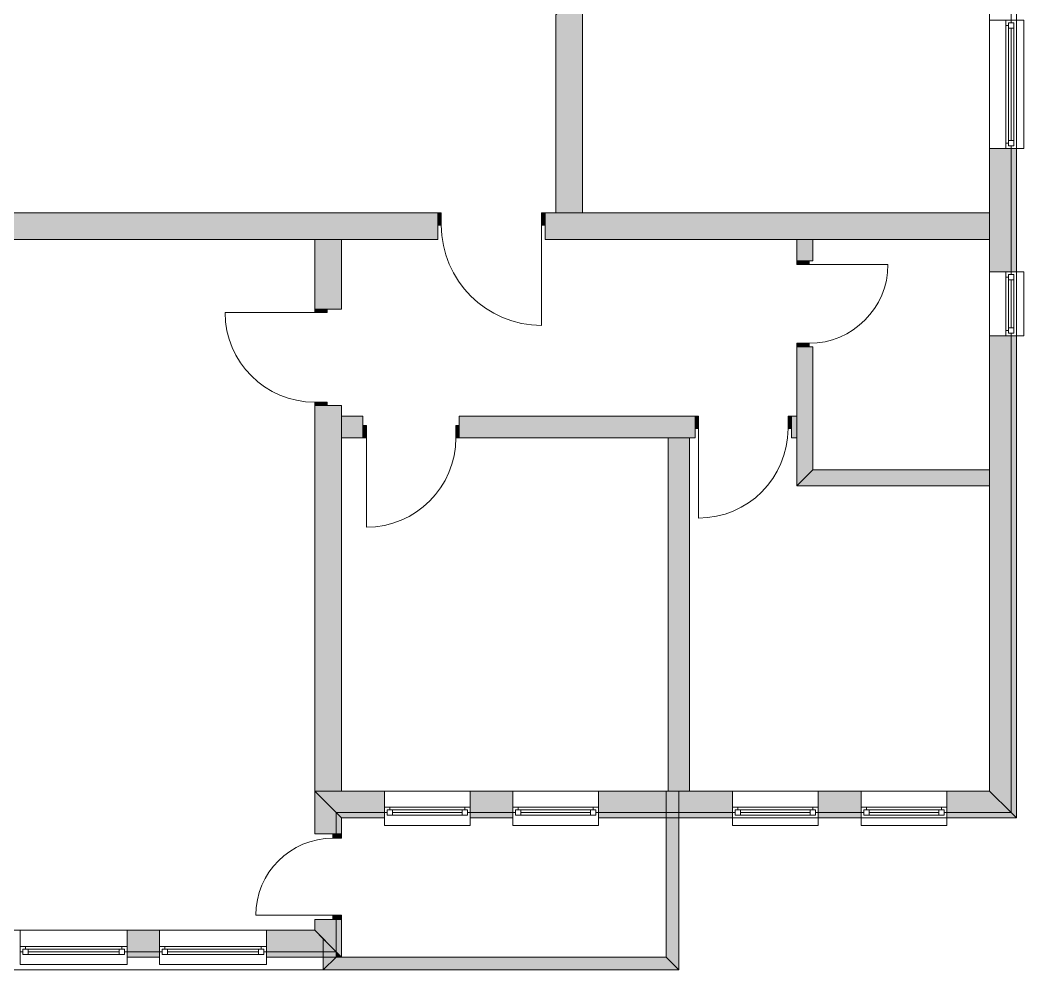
# Model space of a CAD drawing. Header units: feet. Extents: x 2583673 to 2624673, y -122443 to -93743.
# Drawn here: x 2601249 to 2604300, y -109997 to -107108 of the extents above; entities that cross this region are included whole.
import ezdxf

# ---------------------------------------------------------------- set-up
doc = ezdxf.new("R2010")
doc.units = ezdxf.units.FT
doc.header["$MEASUREMENT"] = 0
doc.layers.add('Exterior walls_Pen_No__1', color=7, linetype='Continuous', lineweight=5)
doc.layers.add('Structural - Bearing_Pen_No__1', color=7, linetype='Continuous', lineweight=5)

msp = doc.modelspace()

# ---------------------------------------------------------------- hatches: boundary and pattern name
at = {"layer": 'Exterior walls_Pen_No__1', "linetype": 'Continuous', "lineweight": 5}
for points in [[(2602958.2, -107694.6), (2602958.2, -107010.8), (2602876.8, -107092.2), (2602876.8, -107694.6)], [(2604195.5, -107873.7), (2604244.4, -107873.7), (2604260.7, -107873.7), (2604260.7, -107499.2), (2604244.4, -107499.2), (2604195.5, -107499.2)], [(2604260.7, -107873.7), (2604277, -107873.7), (2604277, -107499.2), (2604260.7, -107499.2)], [(2601020.7, -107694.6), (2601102.1, -107776), (2602518.6, -107776), (2602518.6, -107694.6)], [(2602518.6, -107694.6), (2602518.6, -107732.1), (2602529, -107732.1), (2602529, -107694.6)], [(2602844.2, -107732.1), (2602844.2, -107694.6), (2602833.8, -107694.6), (2602833.8, -107732.1)], [(2602844.2, -107694.6), (2602844.2, -107776), (2604195.5, -107776), (2604195.5, -107694.6)], [(2602225.5, -107776), (2602144.1, -107776), (2602144.1, -107987.7), (2602225.5, -107987.7)], [(2603609.4, -107776), (2603609.4, -107841.1), (2603658.3, -107841.1), (2603658.3, -107776)], [(2603646.9, -107841.1), (2603609.4, -107841.1), (2603609.4, -107851.6), (2603646.9, -107851.6)], [(2602144.1, -107987.7), (2602144.1, -107998.1), (2602181.6, -107998.1), (2602181.6, -107987.7)], [(2604195.5, -109453), (2604260.7, -109518.1), (2604260.7, -108069.1), (2604244.4, -108069.1), (2604195.5, -108069.1)], [(2604277, -108069.1), (2604260.7, -108069.1), (2604260.7, -109518.1), (2604277, -109534.4)], [(2603609.4, -108101.6), (2603646.9, -108101.6), (2603646.9, -108091.2), (2603609.4, -108091.2)], [(2603609.4, -108525), (2603658.3, -108476.1), (2603658.3, -108101.6), (2603609.4, -108101.6)], [(2602181.6, -108280.7), (2602181.6, -108270.3), (2602144.1, -108270.3), (2602144.1, -108280.7)], [(2602144.1, -108280.7), (2602144.1, -109453), (2602225.5, -109453), (2602225.5, -108280.7)], [(2602225.5, -108313.3), (2602225.5, -108378.4), (2602290.7, -108378.4), (2602290.7, -108313.3)], [(2602583.7, -108378.4), (2603300.1, -108378.4), (2603300.1, -108313.3), (2602583.7, -108313.3)], [(2603300.1, -108350.7), (2603310.5, -108350.7), (2603310.5, -108313.3), (2603300.1, -108313.3)], [(2603593.1, -108313.3), (2603582.7, -108313.3), (2603582.7, -108350.7), (2603593.1, -108350.7)], [(2603609.4, -108313.3), (2603593.1, -108313.3), (2603593.1, -108378.4), (2603609.4, -108378.4)], [(2602290.7, -108378.4), (2602301.1, -108378.4), (2602301.1, -108341), (2602290.7, -108341)], [(2602583.7, -108341), (2602573.3, -108341), (2602573.3, -108378.4), (2602583.7, -108378.4)], [(2603218.7, -108378.4), (2603218.7, -109453), (2603283.8, -109453), (2603283.8, -108378.4)], [(2603609.4, -108525), (2604195.5, -108525), (2604195.5, -108476.1), (2603658.3, -108476.1)], [(2602209.2, -109518.1), (2602144.1, -109453), (2602144.1, -109583.2), (2602209.2, -109583.2)], [(2602144.1, -109453), (2602209.2, -109518.1), (2602355.8, -109518.1), (2602355.8, -109501.8), (2602355.8, -109453)], [(2602616.3, -109453), (2602616.3, -109501.8), (2602616.3, -109518.1), (2602746.5, -109518.1), (2602746.5, -109501.8), (2602746.5, -109453)], [(2603007, -109501.8), (2603007, -109518.1), (2603212.2, -109518.1), (2603212.2, -109453), (2603007, -109453)], [(2603251.2, -109453), (2603212.2, -109453), (2603212.2, -109518.1), (2603251.2, -109518.1)], [(2603251.2, -109453), (2603251.2, -109518.1), (2603414, -109518.1), (2603414, -109501.8), (2603414, -109453)], [(2603674.5, -109453), (2603674.5, -109501.8), (2603674.5, -109518.1), (2603804.8, -109518.1), (2603804.8, -109501.8), (2603804.8, -109453)], [(2604065.3, -109501.8), (2604065.3, -109518.1), (2604260.7, -109518.1), (2604195.5, -109453), (2604065.3, -109453)], [(2602209.2, -109518.1), (2602209.2, -109583.2), (2602225.5, -109583.2), (2602225.5, -109534.4)], [(2602209.2, -109518.1), (2602225.5, -109534.4), (2602355.8, -109534.4), (2602355.8, -109518.1)], [(2602616.3, -109518.1), (2602616.3, -109534.4), (2602746.5, -109534.4), (2602746.5, -109518.1)], [(2603007, -109534.4), (2603212.2, -109534.4), (2603212.2, -109518.1), (2603007, -109518.1)], [(2603251.2, -109518.1), (2603212.2, -109518.1), (2603212.2, -109534.4), (2603251.2, -109534.4)], [(2603251.2, -109534.4), (2603414, -109534.4), (2603414, -109518.1), (2603251.2, -109518.1)], [(2603674.5, -109534.4), (2603804.8, -109534.4), (2603804.8, -109518.1), (2603674.5, -109518.1)], [(2604065.3, -109534.4), (2604277, -109534.4), (2604260.7, -109518.1), (2604065.3, -109518.1)], [(2603251.2, -109996.8), (2603251.2, -109534.4), (2603212.2, -109534.4), (2603212.2, -109957.7)], [(2602225.5, -109583.2), (2602199.5, -109583.2), (2602199.5, -109596.3), (2602225.5, -109596.3)], [(2602225.5, -109830.7), (2602199.5, -109830.7), (2602199.5, -109843.7), (2602225.5, -109843.7)], [(2602209.2, -109843.7), (2602144.1, -109843.7), (2602144.1, -109876.3), (2602209.2, -109941.4)], [(2602209.2, -109843.7), (2602209.2, -109941.4), (2602225.5, -109957.7), (2602225.5, -109843.7)], [(2601574.3, -109941.4), (2601672, -109941.4), (2601672, -109925.1), (2601672, -109876.3), (2601574.3, -109876.3), (2601574.3, -109925.1)], [(2601997.6, -109876.3), (2601997.6, -109925.1), (2601997.6, -109941.4), (2602170.2, -109941.4), (2602170.2, -109902.3), (2602144.1, -109876.3)], [(2602170.2, -109902.3), (2602170.2, -109941.4), (2602209.2, -109941.4)], [(2601574.3, -109941.4), (2601574.3, -109957.7), (2601672, -109957.7), (2601672, -109941.4)], [(2601997.6, -109957.7), (2602170.2, -109957.7), (2602170.2, -109941.4), (2601997.6, -109941.4)], [(2602209.2, -109941.4), (2602170.2, -109941.4), (2602170.2, -109957.7), (2602209.2, -109957.7)], [(2602170.2, -109996.8), (2602209.2, -109957.7), (2602170.2, -109957.7)], [(2602170.2, -109996.8), (2603251.2, -109996.8), (2603212.2, -109957.7), (2602209.2, -109957.7)], [(2602209.2, -109957.7), (2602225.5, -109957.7), (2602209.2, -109941.4)]]:
    msp.add_hatch(color=7, dxfattribs=at).paths.add_polyline_path(points)

# ---------------------------------------------------------------- linework, layer by layer
at = {"layer": 'Exterior walls_Pen_No__1', "color": 7, "linetype": 'Continuous', "lineweight": 5}
for p, q in [((2604260.7, -107108.5), (2604260.7, -105350.1)), ((2604244.4, -107108.5), (2604195.5, -107108.5)), ((2604195.5, -107108.5), (2604195.5, -107499.2)), ((2604244.4, -107108.5), (2604195.5, -107108.5)), ((2604260.7, -107108.5), (2604244.4, -107108.5)), ((2604244.4, -107124.8), (2604244.4, -107108.5)), ((2604260.7, -107108.5), (2604244.4, -107108.5)), ((2604260.7, -107108.5), (2604244.4, -107108.5)), ((2604260.7, -107116.6), (2604252.5, -107116.6)), ((2604252.5, -107116.6), (2604252.5, -107124.8)), ((2604252.5, -107132.9), (2604252.5, -107116.6)), ((2604252.5, -107116.6), (2604268.8, -107116.6)), ((2604277, -107108.5), (2604260.7, -107108.5)), ((2604260.7, -107108.5), (2604260.7, -107116.6)), ((2604277, -107108.5), (2604260.7, -107108.5)), ((2604268.8, -107116.6), (2604268.8, -107132.9)), ((2604277, -107108.5), (2604299.7, -107108.5)), ((2604299.7, -107108.5), (2604299.7, -107499.2)), ((2604252.5, -107124.8), (2604244.4, -107124.8)), ((2604244.4, -107483), (2604244.4, -107124.8)), ((2604268.8, -107132.9), (2604252.5, -107132.9)), ((2604252.5, -107474.8), (2604252.5, -107132.9)), ((2604260.7, -107132.9), (2604260.7, -107474.8)), ((2604268.8, -107132.9), (2604268.8, -107474.8)), ((2604268.8, -107132.9), (2604268.8, -107474.8)), ((2604244.4, -107499.2), (2604244.4, -107483)), ((2604244.4, -107483), (2604252.5, -107483)), ((2604252.5, -107491.1), (2604252.5, -107474.8)), ((2604252.5, -107474.8), (2604268.8, -107474.8)), ((2604252.5, -107483), (2604252.5, -107491.1)), ((2604268.8, -107474.8), (2604268.8, -107491.1)), ((2604244.4, -107499.2), (2604195.5, -107499.2)), ((2604244.4, -107499.2), (2604195.5, -107499.2)), ((2604260.7, -107499.2), (2604244.4, -107499.2)), ((2604260.7, -107499.2), (2604244.4, -107499.2)), ((2604260.7, -107499.2), (2604244.4, -107499.2)), ((2604252.5, -107491.1), (2604260.7, -107491.1)), ((2604268.8, -107491.1), (2604252.5, -107491.1)), ((2604260.7, -107491.1), (2604260.7, -107499.2)), ((2604260.7, -107873.7), (2604260.7, -107499.2)), ((2604277, -107499.2), (2604260.7, -107499.2)), ((2604277, -107499.2), (2604260.7, -107499.2)), ((2604299.7, -107499.2), (2604277, -107499.2)), ((2602518.6, -107694.6), (2602518.6, -107732.1)), ((2602518.6, -107694.6), (2602529, -107694.6)), ((2602518.6, -107732.1), (2602518.6, -107694.6)), ((2602518.6, -107694.6), (2602518.6, -107732.1)), ((2602518.6, -107694.6), (2602518.6, -107732.1)), ((2602529, -107694.6), (2602529, -107732.1)), ((2602833.8, -107732.1), (2602833.8, -107694.6)), ((2602833.8, -107694.6), (2602844.2, -107694.6)), ((2602844.2, -107694.6), (2602844.2, -107732.1)), ((2602844.2, -107694.6), (2602844.2, -107732.1)), ((2602844.2, -107694.6), (2602844.2, -107732.1)), ((2602844.2, -107694.6), (2602844.2, -107732.1)), ((2602518.6, -107732.1), (2602518.6, -107776)), ((2602529, -107732.1), (2602518.6, -107732.1)), ((2602518.6, -107732.1), (2602518.6, -107776)), ((2602844.2, -107732.1), (2602833.8, -107732.1)), ((2602833.8, -107732.1), (2602833.8, -108036.8)), ((2602844.2, -107732.1), (2602844.2, -107776)), ((2602844.2, -107732.1), (2602844.2, -107776)), ((2603609.4, -107841.1), (2603646.9, -107841.1)), ((2603609.4, -107851.6), (2603609.4, -107841.1)), ((2603609.4, -107841.1), (2603646.9, -107841.1)), ((2603609.4, -107841.1), (2603646.9, -107841.1)), ((2603609.4, -107841.1), (2603646.9, -107841.1)), ((2603646.9, -107851.6), (2603609.4, -107851.6)), ((2603646.9, -107841.1), (2603658.3, -107841.1)), ((2603646.9, -107841.1), (2603646.9, -107851.6)), ((2603646.9, -107841.1), (2603658.3, -107841.1)), ((2603646.9, -107851.6), (2603886.5, -107851.6)), ((2604244.4, -107873.7), (2604195.5, -107873.7)), ((2604195.5, -108069.1), (2604195.5, -107873.7)), ((2604244.4, -107873.7), (2604195.5, -107873.7)), ((2604260.7, -107873.7), (2604244.4, -107873.7)), ((2604244.4, -107873.7), (2604244.4, -107890)), ((2604260.7, -107873.7), (2604244.4, -107873.7)), ((2604260.7, -107873.7), (2604244.4, -107873.7)), ((2604252.5, -107890), (2604252.5, -107881.8)), ((2604252.5, -107881.8), (2604260.7, -107881.8)), ((2604252.5, -107881.8), (2604252.5, -107898.1)), ((2604268.8, -107881.8), (2604252.5, -107881.8)), ((2604277, -107873.7), (2604260.7, -107873.7)), ((2604260.7, -107881.8), (2604260.7, -107873.7)), ((2604277, -107873.7), (2604260.7, -107873.7)), ((2604268.8, -107898.1), (2604268.8, -107881.8)), ((2604299.7, -107873.7), (2604277, -107873.7)), ((2604299.7, -108069.1), (2604299.7, -107873.7)), ((2604244.4, -107890), (2604252.5, -107890)), ((2604244.4, -107890), (2604244.4, -108052.8)), ((2604252.5, -107898.1), (2604268.8, -107898.1)), ((2604252.5, -107898.1), (2604252.5, -108044.7)), ((2604260.7, -108044.7), (2604260.7, -107898.1)), ((2604268.8, -108044.7), (2604268.8, -107898.1)), ((2604268.8, -108044.7), (2604268.8, -107898.1)), ((2602144.1, -107998.1), (2601871.9, -107998.1)), ((2602144.1, -107987.7), (2602181.6, -107987.7)), ((2602144.1, -107987.7), (2602144.1, -107998.1)), ((2602181.6, -107987.7), (2602144.1, -107987.7)), ((2602144.1, -107987.7), (2602181.6, -107987.7)), ((2602144.1, -107987.7), (2602181.6, -107987.7)), ((2602144.1, -107998.1), (2602181.6, -107998.1)), ((2602181.6, -107987.7), (2602225.5, -107987.7)), ((2602181.6, -107998.1), (2602181.6, -107987.7)), ((2602181.6, -107987.7), (2602225.5, -107987.7)), ((2604244.4, -108069.1), (2604195.5, -108069.1)), ((2604244.4, -108069.1), (2604195.5, -108069.1)), ((2604252.5, -108052.8), (2604244.4, -108052.8)), ((2604244.4, -108052.8), (2604244.4, -108069.1)), ((2604260.7, -108069.1), (2604244.4, -108069.1)), ((2604260.7, -108069.1), (2604244.4, -108069.1)), ((2604260.7, -108069.1), (2604244.4, -108069.1)), ((2604268.8, -108044.7), (2604252.5, -108044.7)), ((2604252.5, -108044.7), (2604252.5, -108060.9)), ((2604252.5, -108060.9), (2604252.5, -108052.8)), ((2604260.7, -108060.9), (2604252.5, -108060.9)), ((2604252.5, -108060.9), (2604268.8, -108060.9)), ((2604260.7, -108069.1), (2604260.7, -108060.9)), ((2604260.7, -109518.1), (2604260.7, -108069.1)), ((2604277, -108069.1), (2604260.7, -108069.1)), ((2604277, -108069.1), (2604260.7, -108069.1)), ((2604268.8, -108060.9), (2604268.8, -108044.7)), ((2604277, -108069.1), (2604299.7, -108069.1)), ((2603609.4, -108101.6), (2603609.4, -108091.2)), ((2603609.4, -108091.2), (2603646.9, -108091.2)), ((2603646.9, -108091.2), (2603646.9, -108101.6)), ((2603609.4, -108101.6), (2603646.9, -108101.6)), ((2603646.9, -108101.6), (2603609.4, -108101.6)), ((2603609.4, -108101.6), (2603646.9, -108101.6)), ((2603609.4, -108101.6), (2603646.9, -108101.6)), ((2603646.9, -108101.6), (2603658.3, -108101.6)), ((2603646.9, -108101.6), (2603658.3, -108101.6)), ((2602181.6, -108270.3), (2602144.1, -108270.3)), ((2602144.1, -108270.3), (2602144.1, -108280.7)), ((2602144.1, -108280.7), (2602181.6, -108280.7)), ((2602144.1, -108280.7), (2602181.6, -108280.7)), ((2602144.1, -108280.7), (2602181.6, -108280.7)), ((2602144.1, -108280.7), (2602181.6, -108280.7)), ((2602181.6, -108280.7), (2602181.6, -108270.3)), ((2602181.6, -108280.7), (2602225.5, -108280.7)), ((2602181.6, -108280.7), (2602225.5, -108280.7)), ((2602290.7, -108341), (2602290.7, -108313.3)), ((2602290.7, -108341), (2602290.7, -108313.3)), ((2602583.7, -108341), (2602583.7, -108313.3)), ((2602583.7, -108341), (2602583.7, -108313.3)), ((2603300.1, -108313.3), (2603300.1, -108350.7)), ((2603310.5, -108313.3), (2603300.1, -108313.3)), ((2603300.1, -108313.3), (2603300.1, -108350.7)), ((2603300.1, -108313.3), (2603300.1, -108350.7)), ((2603300.1, -108313.3), (2603300.1, -108350.7)), ((2603310.5, -108350.7), (2603310.5, -108313.3)), ((2603593.1, -108313.3), (2603582.7, -108313.3)), ((2603582.7, -108313.3), (2603582.7, -108350.7)), ((2603593.1, -108313.3), (2603593.1, -108350.7)), ((2603593.1, -108350.7), (2603593.1, -108313.3)), ((2603593.1, -108313.3), (2603593.1, -108350.7)), ((2603593.1, -108313.3), (2603593.1, -108350.7)), ((2602290.7, -108378.4), (2602290.7, -108341)), ((2602301.1, -108341), (2602290.7, -108341)), ((2602290.7, -108341), (2602290.7, -108378.4)), ((2602290.7, -108378.4), (2602290.7, -108341)), ((2602290.7, -108378.4), (2602290.7, -108341)), ((2602301.1, -108378.4), (2602301.1, -108341)), ((2602583.7, -108341), (2602573.3, -108341)), ((2602573.3, -108341), (2602573.3, -108378.4)), ((2602583.7, -108378.4), (2602583.7, -108341)), ((2602583.7, -108378.4), (2602583.7, -108341)), ((2602583.7, -108378.4), (2602583.7, -108341)), ((2602583.7, -108378.4), (2602583.7, -108341)), ((2603300.1, -108350.7), (2603300.1, -108378.4)), ((2603300.1, -108350.7), (2603310.5, -108350.7)), ((2603300.1, -108350.7), (2603300.1, -108378.4)), ((2603310.5, -108350.7), (2603310.5, -108623)), ((2603582.7, -108350.7), (2603593.1, -108350.7)), ((2603593.1, -108350.7), (2603593.1, -108378.4)), ((2603593.1, -108350.7), (2603593.1, -108378.4)), ((2602290.7, -108378.4), (2602301.1, -108378.4)), ((2602301.1, -108378.4), (2602301.1, -108650.6)), ((2602573.3, -108378.4), (2602583.7, -108378.4)), ((2602355.8, -109501.8), (2602355.8, -109453)), ((2602616.3, -109453), (2602355.8, -109453)), ((2602355.8, -109501.8), (2602355.8, -109453)), ((2602616.3, -109501.8), (2602616.3, -109453)), ((2602616.3, -109501.8), (2602616.3, -109453)), ((2602746.5, -109501.8), (2602746.5, -109453)), ((2603007, -109453), (2602746.5, -109453)), ((2602746.5, -109501.8), (2602746.5, -109453)), ((2603007, -109501.8), (2603007, -109453)), ((2603007, -109501.8), (2603007, -109453)), ((2603414, -109501.8), (2603414, -109453)), ((2603674.5, -109453), (2603414, -109453)), ((2603414, -109501.8), (2603414, -109453)), ((2603674.5, -109501.8), (2603674.5, -109453)), ((2603674.5, -109501.8), (2603674.5, -109453)), ((2603804.8, -109501.8), (2603804.8, -109453)), ((2604065.3, -109453), (2603804.8, -109453)), ((2603804.8, -109501.8), (2603804.8, -109453)), ((2604065.3, -109501.8), (2604065.3, -109453)), ((2604065.3, -109501.8), (2604065.3, -109453)), ((2602355.8, -109518.1), (2602355.8, -109501.8)), ((2602355.8, -109501.8), (2602372.1, -109501.8)), ((2602355.8, -109518.1), (2602355.8, -109501.8)), ((2602355.8, -109518.1), (2602355.8, -109501.8)), ((2602372.1, -109501.8), (2602372.1, -109510)), ((2602372.1, -109501.8), (2602600, -109501.8)), ((2602600, -109510), (2602600, -109501.8)), ((2602600, -109501.8), (2602616.3, -109501.8)), ((2602616.3, -109518.1), (2602616.3, -109501.8)), ((2602616.3, -109518.1), (2602616.3, -109501.8)), ((2602616.3, -109518.1), (2602616.3, -109501.8)), ((2602746.5, -109518.1), (2602746.5, -109501.8)), ((2602746.5, -109501.8), (2602762.8, -109501.8)), ((2602746.5, -109518.1), (2602746.5, -109501.8)), ((2602746.5, -109518.1), (2602746.5, -109501.8)), ((2602762.8, -109501.8), (2602762.8, -109510)), ((2602762.8, -109501.8), (2602990.7, -109501.8)), ((2602990.7, -109510), (2602990.7, -109501.8)), ((2602990.7, -109501.8), (2603007, -109501.8)), ((2603007, -109518.1), (2603007, -109501.8)), ((2603007, -109518.1), (2603007, -109501.8)), ((2603007, -109518.1), (2603007, -109501.8)), ((2603414, -109518.1), (2603414, -109501.8)), ((2603414, -109501.8), (2603430.3, -109501.8)), ((2603414, -109518.1), (2603414, -109501.8)), ((2603414, -109518.1), (2603414, -109501.8)), ((2603430.3, -109501.8), (2603430.3, -109510)), ((2603430.3, -109501.8), (2603658.3, -109501.8)), ((2603658.3, -109510), (2603658.3, -109501.8)), ((2603658.3, -109501.8), (2603674.5, -109501.8)), ((2603674.5, -109518.1), (2603674.5, -109501.8)), ((2603674.5, -109518.1), (2603674.5, -109501.8)), ((2603674.5, -109518.1), (2603674.5, -109501.8)), ((2603804.8, -109518.1), (2603804.8, -109501.8)), ((2603804.8, -109501.8), (2603821.1, -109501.8)), ((2603804.8, -109518.1), (2603804.8, -109501.8)), ((2603804.8, -109518.1), (2603804.8, -109501.8)), ((2603821.1, -109501.8), (2603821.1, -109510)), ((2603821.1, -109501.8), (2604049, -109501.8)), ((2604049, -109510), (2604049, -109501.8)), ((2604049, -109501.8), (2604065.3, -109501.8)), ((2604065.3, -109518.1), (2604065.3, -109501.8)), ((2604065.3, -109518.1), (2604065.3, -109501.8)), ((2604065.3, -109518.1), (2604065.3, -109501.8)), ((2602209.2, -109583.2), (2602209.2, -109518.1)), ((2602209.2, -109518.1), (2602355.8, -109518.1)), ((2602355.8, -109534.4), (2602355.8, -109518.1)), ((2602363.9, -109518.1), (2602355.8, -109518.1)), ((2602355.8, -109534.4), (2602355.8, -109518.1)), ((2602372.1, -109510), (2602363.9, -109510)), ((2602363.9, -109510), (2602363.9, -109518.1)), ((2602363.9, -109510), (2602380.2, -109510)), ((2602363.9, -109526.2), (2602363.9, -109510)), ((2602380.2, -109526.2), (2602363.9, -109526.2)), ((2602380.2, -109510), (2602380.2, -109526.2)), ((2602380.2, -109510), (2602591.9, -109510)), ((2602591.9, -109518.1), (2602380.2, -109518.1)), ((2602591.9, -109526.2), (2602380.2, -109526.2)), ((2602591.9, -109526.2), (2602380.2, -109526.2)), ((2602591.9, -109526.2), (2602591.9, -109510)), ((2602591.9, -109510), (2602608.1, -109510)), ((2602608.1, -109526.2), (2602591.9, -109526.2)), ((2602608.1, -109510), (2602600, -109510)), ((2602608.1, -109518.1), (2602608.1, -109510)), ((2602608.1, -109510), (2602608.1, -109526.2)), ((2602616.3, -109518.1), (2602608.1, -109518.1)), ((2602616.3, -109518.1), (2602746.5, -109518.1)), ((2602616.3, -109534.4), (2602616.3, -109518.1)), ((2602616.3, -109534.4), (2602616.3, -109518.1)), ((2602746.5, -109534.4), (2602746.5, -109518.1)), ((2602754.7, -109518.1), (2602746.5, -109518.1)), ((2602746.5, -109534.4), (2602746.5, -109518.1)), ((2602762.8, -109510), (2602754.7, -109510)), ((2602754.7, -109510), (2602754.7, -109518.1)), ((2602754.7, -109510), (2602770.9, -109510)), ((2602754.7, -109526.2), (2602754.7, -109510)), ((2602770.9, -109526.2), (2602754.7, -109526.2)), ((2602770.9, -109510), (2602770.9, -109526.2)), ((2602770.9, -109510), (2602982.6, -109510)), ((2602982.6, -109518.1), (2602770.9, -109518.1)), ((2602982.6, -109526.2), (2602770.9, -109526.2)), ((2602982.6, -109526.2), (2602770.9, -109526.2)), ((2602982.6, -109526.2), (2602982.6, -109510)), ((2602982.6, -109510), (2602998.9, -109510)), ((2602998.9, -109526.2), (2602982.6, -109526.2)), ((2602998.9, -109510), (2602990.7, -109510)), ((2602998.9, -109518.1), (2602998.9, -109510)), ((2602998.9, -109510), (2602998.9, -109526.2)), ((2603007, -109518.1), (2602998.9, -109518.1)), ((2603007, -109518.1), (2603212.2, -109518.1)), ((2603007, -109534.4), (2603007, -109518.1)), ((2603007, -109534.4), (2603007, -109518.1)), ((2603212.2, -109518.1), (2603212.2, -109534.4)), ((2603212.2, -109518.1), (2603212.2, -109534.4)), ((2603251.2, -109534.4), (2603251.2, -109518.1)), ((2603251.2, -109518.1), (2603414, -109518.1)), ((2603251.2, -109534.4), (2603251.2, -109518.1)), ((2603414, -109534.4), (2603414, -109518.1)), ((2603422.2, -109518.1), (2603414, -109518.1)), ((2603414, -109534.4), (2603414, -109518.1)), ((2603430.3, -109510), (2603422.2, -109510)), ((2603422.2, -109510), (2603422.2, -109518.1)), ((2603422.2, -109510), (2603438.5, -109510)), ((2603422.2, -109526.2), (2603422.2, -109510)), ((2603438.5, -109526.2), (2603422.2, -109526.2)), ((2603438.5, -109510), (2603438.5, -109526.2)), ((2603438.5, -109510), (2603650.1, -109510)), ((2603650.1, -109518.1), (2603438.5, -109518.1)), ((2603650.1, -109526.2), (2603438.5, -109526.2)), ((2603650.1, -109526.2), (2603438.5, -109526.2)), ((2603650.1, -109526.2), (2603650.1, -109510)), ((2603650.1, -109510), (2603666.4, -109510)), ((2603666.4, -109526.2), (2603650.1, -109526.2)), ((2603666.4, -109510), (2603658.3, -109510)), ((2603666.4, -109518.1), (2603666.4, -109510)), ((2603666.4, -109510), (2603666.4, -109526.2)), ((2603674.5, -109518.1), (2603666.4, -109518.1)), ((2603674.5, -109518.1), (2603804.8, -109518.1)), ((2603674.5, -109534.4), (2603674.5, -109518.1)), ((2603674.5, -109534.4), (2603674.5, -109518.1)), ((2603804.8, -109534.4), (2603804.8, -109518.1)), ((2603812.9, -109518.1), (2603804.8, -109518.1)), ((2603804.8, -109534.4), (2603804.8, -109518.1)), ((2603821.1, -109510), (2603812.9, -109510)), ((2603812.9, -109510), (2603812.9, -109518.1)), ((2603812.9, -109510), (2603829.2, -109510)), ((2603812.9, -109526.2), (2603812.9, -109510)), ((2603829.2, -109526.2), (2603812.9, -109526.2)), ((2603829.2, -109510), (2603829.2, -109526.2)), ((2603829.2, -109510), (2604040.9, -109510)), ((2604040.9, -109518.1), (2603829.2, -109518.1)), ((2604040.9, -109526.2), (2603829.2, -109526.2)), ((2604040.9, -109526.2), (2603829.2, -109526.2)), ((2604040.9, -109526.2), (2604040.9, -109510)), ((2604040.9, -109510), (2604057.2, -109510)), ((2604057.2, -109526.2), (2604040.9, -109526.2)), ((2604057.2, -109510), (2604049, -109510)), ((2604057.2, -109518.1), (2604057.2, -109510)), ((2604057.2, -109510), (2604057.2, -109526.2)), ((2604065.3, -109518.1), (2604057.2, -109518.1)), ((2604065.3, -109518.1), (2604260.7, -109518.1)), ((2604065.3, -109534.4), (2604065.3, -109518.1)), ((2604065.3, -109534.4), (2604065.3, -109518.1)), ((2602355.8, -109557.2), (2602355.8, -109534.4)), ((2602616.3, -109557.2), (2602355.8, -109557.2)), ((2602616.3, -109534.4), (2602616.3, -109557.2)), ((2602746.5, -109557.2), (2602746.5, -109534.4)), ((2603007, -109557.2), (2602746.5, -109557.2)), ((2603007, -109534.4), (2603007, -109557.2)), ((2603414, -109557.2), (2603414, -109534.4)), ((2603674.5, -109557.2), (2603414, -109557.2)), ((2603674.5, -109534.4), (2603674.5, -109557.2)), ((2603804.8, -109557.2), (2603804.8, -109534.4)), ((2604065.3, -109557.2), (2603804.8, -109557.2)), ((2604065.3, -109534.4), (2604065.3, -109557.2)), ((2602199.5, -109583.2), (2602144.1, -109583.2)), ((2602199.5, -109583.2), (2602144.1, -109583.2)), ((2602209.2, -109583.2), (2602199.5, -109583.2)), ((2602225.5, -109583.2), (2602199.5, -109583.2)), ((2602199.5, -109583.2), (2602199.5, -109596.3)), ((2602209.2, -109583.2), (2602199.5, -109583.2)), ((2602209.2, -109583.2), (2602199.5, -109583.2)), ((2602225.5, -109583.2), (2602209.2, -109583.2)), ((2602225.5, -109583.2), (2602209.2, -109583.2)), ((2602225.5, -109583.2), (2602209.2, -109583.2)), ((2602225.5, -109596.3), (2602225.5, -109583.2)), ((2602199.5, -109596.3), (2602225.5, -109596.3)), ((2602199.5, -109830.7), (2601965, -109830.7)), ((2602225.5, -109830.7), (2602199.5, -109830.7)), ((2602199.5, -109830.7), (2602199.5, -109843.7)), ((2602225.5, -109843.7), (2602225.5, -109830.7)), ((2602199.5, -109843.7), (2602144.1, -109843.7)), ((2602199.5, -109843.7), (2602144.1, -109843.7)), ((2602209.2, -109843.7), (2602199.5, -109843.7)), ((2602199.5, -109843.7), (2602225.5, -109843.7)), ((2602209.2, -109843.7), (2602199.5, -109843.7)), ((2602209.2, -109843.7), (2602199.5, -109843.7)), ((2602209.2, -109941.4), (2602209.2, -109843.7)), ((2602225.5, -109843.7), (2602209.2, -109843.7)), ((2602225.5, -109843.7), (2602209.2, -109843.7)), ((2602225.5, -109843.7), (2602209.2, -109843.7)), ((2601248.7, -109925.1), (2601248.7, -109876.3)), ((2601248.7, -109876.3), (2601574.3, -109876.3)), ((2601248.7, -109925.1), (2601248.7, -109876.3)), ((2601574.3, -109925.1), (2601574.3, -109876.3)), ((2601574.3, -109925.1), (2601574.3, -109876.3)), ((2601672, -109925.1), (2601672, -109876.3)), ((2601672, -109876.3), (2601997.6, -109876.3)), ((2601672, -109925.1), (2601672, -109876.3)), ((2601997.6, -109925.1), (2601997.6, -109876.3)), ((2601997.6, -109925.1), (2601997.6, -109876.3)), ((2601248.7, -109941.4), (2601248.7, -109925.1)), ((2601264.9, -109925.1), (2601248.7, -109925.1)), ((2601248.7, -109941.4), (2601248.7, -109925.1)), ((2601248.7, -109941.4), (2601248.7, -109925.1)), ((2601264.9, -109933.3), (2601264.9, -109925.1)), ((2601558, -109925.1), (2601264.9, -109925.1)), ((2601574.3, -109925.1), (2601558, -109925.1)), ((2601558, -109925.1), (2601558, -109933.3)), ((2601574.3, -109941.4), (2601574.3, -109925.1)), ((2601574.3, -109941.4), (2601574.3, -109925.1)), ((2601574.3, -109941.4), (2601574.3, -109925.1)), ((2601672, -109941.4), (2601672, -109925.1)), ((2601688.2, -109925.1), (2601672, -109925.1)), ((2601672, -109941.4), (2601672, -109925.1)), ((2601672, -109941.4), (2601672, -109925.1)), ((2601688.2, -109933.3), (2601688.2, -109925.1)), ((2601981.3, -109925.1), (2601688.2, -109925.1)), ((2601997.6, -109925.1), (2601981.3, -109925.1)), ((2601981.3, -109925.1), (2601981.3, -109933.3)), ((2601997.6, -109941.4), (2601997.6, -109925.1)), ((2601997.6, -109941.4), (2601997.6, -109925.1)), ((2601997.6, -109941.4), (2601997.6, -109925.1)), ((2601248.7, -109957.7), (2601248.7, -109941.4)), ((2601248.7, -109941.4), (2601256.8, -109941.4)), ((2601248.7, -109957.7), (2601248.7, -109941.4)), ((2601248.7, -109957.7), (2601248.7, -109980.5)), ((2601256.8, -109941.4), (2601256.8, -109933.3)), ((2601256.8, -109933.3), (2601264.9, -109933.3)), ((2601273.1, -109933.3), (2601256.8, -109933.3)), ((2601256.8, -109933.3), (2601256.8, -109949.6)), ((2601256.8, -109949.6), (2601273.1, -109949.6)), ((2601273.1, -109949.6), (2601273.1, -109933.3)), ((2601549.9, -109933.3), (2601273.1, -109933.3)), ((2601273.1, -109941.4), (2601549.9, -109941.4)), ((2601273.1, -109949.6), (2601549.9, -109949.6)), ((2601273.1, -109949.6), (2601549.9, -109949.6)), ((2601566.1, -109933.3), (2601549.9, -109933.3)), ((2601549.9, -109933.3), (2601549.9, -109949.6)), ((2601549.9, -109949.6), (2601566.1, -109949.6)), ((2601558, -109933.3), (2601566.1, -109933.3)), ((2601566.1, -109933.3), (2601566.1, -109941.4)), ((2601566.1, -109949.6), (2601566.1, -109933.3)), ((2601566.1, -109941.4), (2601574.3, -109941.4)), ((2601574.3, -109941.4), (2601672, -109941.4)), ((2601574.3, -109957.7), (2601574.3, -109941.4)), ((2601574.3, -109957.7), (2601574.3, -109941.4)), ((2601574.3, -109980.5), (2601574.3, -109957.7)), ((2601672, -109957.7), (2601672, -109941.4)), ((2601672, -109941.4), (2601680.1, -109941.4)), ((2601672, -109957.7), (2601672, -109941.4)), ((2601672, -109957.7), (2601672, -109980.5)), ((2601680.1, -109941.4), (2601680.1, -109933.3)), ((2601680.1, -109933.3), (2601688.2, -109933.3)), ((2601696.4, -109933.3), (2601680.1, -109933.3)), ((2601680.1, -109933.3), (2601680.1, -109949.6)), ((2601680.1, -109949.6), (2601696.4, -109949.6)), ((2601696.4, -109949.6), (2601696.4, -109933.3)), ((2601973.2, -109933.3), (2601696.4, -109933.3)), ((2601696.4, -109941.4), (2601973.2, -109941.4)), ((2601696.4, -109949.6), (2601973.2, -109949.6)), ((2601696.4, -109949.6), (2601973.2, -109949.6)), ((2601989.4, -109933.3), (2601973.2, -109933.3)), ((2601973.2, -109933.3), (2601973.2, -109949.6)), ((2601973.2, -109949.6), (2601989.4, -109949.6)), ((2601981.3, -109933.3), (2601989.4, -109933.3)), ((2601989.4, -109933.3), (2601989.4, -109941.4)), ((2601989.4, -109949.6), (2601989.4, -109933.3)), ((2601989.4, -109941.4), (2601997.6, -109941.4)), ((2601997.6, -109941.4), (2602170.2, -109941.4)), ((2601997.6, -109957.7), (2601997.6, -109941.4)), ((2601997.6, -109957.7), (2601997.6, -109941.4)), ((2601997.6, -109980.5), (2601997.6, -109957.7)), ((2602170.2, -109941.4), (2602170.2, -109957.7)), ((2602170.2, -109941.4), (2602170.2, -109957.7)), ((2602209.2, -109957.7), (2602209.2, -109941.4)), ((2602209.2, -109957.7), (2602209.2, -109941.4)), ((2601248.7, -109980.5), (2601574.3, -109980.5)), ((2601672, -109980.5), (2601997.6, -109980.5))]:
    msp.add_line(p, q, dxfattribs=at)
for points in [[(2604195.5, -105415.3), (2604195.5, -107108.5)], [(2602958.2, -107694.6), (2602958.2, -107010.8)], [(2602876.8, -107092.2), (2602876.8, -107694.6)], [(2604195.5, -107499.2), (2604195.5, -107694.6)], [(2604277, -107873.7), (2604277, -107499.2)], [(2602518.6, -107694.6), (2601020.7, -107694.6)], [(2602876.8, -107694.6), (2602844.2, -107694.6)], [(2604195.5, -107694.6), (2602958.2, -107694.6)], [(2601102.1, -107776), (2602144.1, -107776)], [(2602144.1, -107776), (2602144.1, -107987.7)], [(2602225.5, -107776), (2602518.6, -107776)], [(2602225.5, -107987.7), (2602225.5, -107776)], [(2602844.2, -107776), (2603609.4, -107776)], [(2603609.4, -107776), (2603609.4, -107841.1)], [(2603658.3, -107776), (2604195.5, -107776)], [(2603658.3, -107841.1), (2603658.3, -107776)], [(2604195.5, -107776), (2604195.5, -107873.7)], [(2604195.5, -108069.1), (2604195.5, -108476.1)], [(2604277, -109534.4), (2604277, -108069.1)], [(2603609.4, -108101.6), (2603609.4, -108313.3)], [(2603658.3, -108476.1), (2603658.3, -108101.6)], [(2602144.1, -108280.7), (2602144.1, -109453)], [(2602225.5, -108313.3), (2602225.5, -108280.7)], [(2602290.7, -108313.3), (2602225.5, -108313.3)], [(2603300.1, -108313.3), (2602583.7, -108313.3)], [(2603609.4, -108313.3), (2603593.1, -108313.3)], [(2602225.5, -109453), (2602225.5, -108378.4)], [(2602225.5, -108378.4), (2602290.7, -108378.4)], [(2602583.7, -108378.4), (2603218.7, -108378.4)], [(2603218.7, -108378.4), (2603218.7, -109453)], [(2603283.8, -108378.4), (2603300.1, -108378.4)], [(2603283.8, -109453), (2603283.8, -108378.4)], [(2603593.1, -108378.4), (2603609.4, -108378.4)], [(2603609.4, -108378.4), (2603609.4, -108525)], [(2604195.5, -108476.1), (2603658.3, -108476.1)], [(2603609.4, -108525), (2604195.5, -108525)], [(2604195.5, -108525), (2604195.5, -109453)], [(2602144.1, -109453), (2602144.1, -109583.2)], [(2602355.8, -109453), (2602144.1, -109453)], [(2602144.1, -109453), (2602225.5, -109453)], [(2602746.5, -109453), (2602616.3, -109453)], [(2603218.7, -109453), (2603007, -109453)], [(2603414, -109453), (2603283.8, -109453)], [(2603804.8, -109453), (2603674.5, -109453)], [(2604195.5, -109453), (2604065.3, -109453)], [(2602225.5, -109583.2), (2602225.5, -109534.4)], [(2602225.5, -109534.4), (2602355.8, -109534.4)], [(2602616.3, -109534.4), (2602746.5, -109534.4)], [(2603007, -109534.4), (2603212.2, -109534.4)], [(2603212.2, -109534.4), (2603212.2, -109957.7)], [(2603251.2, -109534.4), (2603414, -109534.4)], [(2603251.2, -109996.8), (2603251.2, -109534.4)], [(2603674.5, -109534.4), (2603804.8, -109534.4)], [(2604065.3, -109534.4), (2604277, -109534.4)], [(2602144.1, -109843.7), (2602144.1, -109876.3)], [(2602225.5, -109957.7), (2602225.5, -109843.7)], [(2601248.7, -109876.3), (2601102.1, -109876.3)], [(2601672, -109876.3), (2601574.3, -109876.3)], [(2602144.1, -109876.3), (2601997.6, -109876.3)], [(2601574.3, -109957.7), (2601672, -109957.7)], [(2601997.6, -109957.7), (2602170.2, -109957.7)], [(2602170.2, -109957.7), (2602170.2, -109996.8)], [(2602209.2, -109957.7), (2602225.5, -109957.7)], [(2603212.2, -109957.7), (2602209.2, -109957.7)], [(2602170.2, -109996.8), (2603251.2, -109996.8)]]:
    msp.add_lwpolyline(points, dxfattribs=at)
at = {"layer": 'Exterior walls_Pen_No__1', "color": 7, "linetype": 'Continuous', "lineweight": 5, "flags": 128}
for points in [[(2602958.2, -107694.6), (2602958.2, -107010.8), (2602876.8, -107092.2), (2602876.8, -107694.6)], [(2604195.5, -107873.7), (2604244.4, -107873.7), (2604260.7, -107873.7), (2604260.7, -107499.2), (2604244.4, -107499.2), (2604195.5, -107499.2)], [(2604260.7, -107873.7), (2604277, -107873.7), (2604277, -107499.2), (2604260.7, -107499.2)], [(2601020.7, -107694.6), (2601102.1, -107776), (2602518.6, -107776), (2602518.6, -107694.6)], [(2602518.6, -107694.6), (2602518.6, -107732.1), (2602529, -107732.1), (2602529, -107694.6)], [(2602844.2, -107732.1), (2602844.2, -107694.6), (2602833.8, -107694.6), (2602833.8, -107732.1)], [(2602844.2, -107694.6), (2602844.2, -107776), (2604195.5, -107776), (2604195.5, -107694.6)], [(2602225.5, -107776), (2602144.1, -107776), (2602144.1, -107987.7), (2602225.5, -107987.7)], [(2603609.4, -107776), (2603609.4, -107841.1), (2603658.3, -107841.1), (2603658.3, -107776)], [(2603646.9, -107841.1), (2603609.4, -107841.1), (2603609.4, -107851.6), (2603646.9, -107851.6)], [(2602144.1, -107987.7), (2602144.1, -107998.1), (2602181.6, -107998.1), (2602181.6, -107987.7)], [(2604195.5, -109453), (2604260.7, -109518.1), (2604260.7, -108069.1), (2604244.4, -108069.1), (2604195.5, -108069.1)], [(2604277, -108069.1), (2604260.7, -108069.1), (2604260.7, -109518.1), (2604277, -109534.4)], [(2603609.4, -108101.6), (2603646.9, -108101.6), (2603646.9, -108091.2), (2603609.4, -108091.2)], [(2603609.4, -108525), (2603658.3, -108476.1), (2603658.3, -108101.6), (2603609.4, -108101.6)], [(2602181.6, -108280.7), (2602181.6, -108270.3), (2602144.1, -108270.3), (2602144.1, -108280.7)], [(2602144.1, -108280.7), (2602144.1, -109453), (2602225.5, -109453), (2602225.5, -108280.7)], [(2602225.5, -108313.3), (2602225.5, -108378.4), (2602290.7, -108378.4), (2602290.7, -108313.3)], [(2602583.7, -108378.4), (2603300.1, -108378.4), (2603300.1, -108313.3), (2602583.7, -108313.3)], [(2603300.1, -108350.7), (2603310.5, -108350.7), (2603310.5, -108313.3), (2603300.1, -108313.3)], [(2603593.1, -108313.3), (2603582.7, -108313.3), (2603582.7, -108350.7), (2603593.1, -108350.7)], [(2603609.4, -108313.3), (2603593.1, -108313.3), (2603593.1, -108378.4), (2603609.4, -108378.4)], [(2602290.7, -108378.4), (2602301.1, -108378.4), (2602301.1, -108341), (2602290.7, -108341)], [(2602583.7, -108341), (2602573.3, -108341), (2602573.3, -108378.4), (2602583.7, -108378.4)], [(2603218.7, -108378.4), (2603218.7, -109453), (2603283.8, -109453), (2603283.8, -108378.4)], [(2603609.4, -108525), (2604195.5, -108525), (2604195.5, -108476.1), (2603658.3, -108476.1)], [(2602209.2, -109518.1), (2602144.1, -109453), (2602144.1, -109583.2), (2602209.2, -109583.2)], [(2602144.1, -109453), (2602209.2, -109518.1), (2602355.8, -109518.1), (2602355.8, -109501.8), (2602355.8, -109453)], [(2602616.3, -109453), (2602616.3, -109501.8), (2602616.3, -109518.1), (2602746.5, -109518.1), (2602746.5, -109501.8), (2602746.5, -109453)], [(2603007, -109501.8), (2603007, -109518.1), (2603212.2, -109518.1), (2603212.2, -109453), (2603007, -109453)], [(2603251.2, -109453), (2603212.2, -109453), (2603212.2, -109518.1), (2603251.2, -109518.1)], [(2603251.2, -109453), (2603251.2, -109518.1), (2603414, -109518.1), (2603414, -109501.8), (2603414, -109453)], [(2603674.5, -109453), (2603674.5, -109501.8), (2603674.5, -109518.1), (2603804.8, -109518.1), (2603804.8, -109501.8), (2603804.8, -109453)], [(2604065.3, -109501.8), (2604065.3, -109518.1), (2604260.7, -109518.1), (2604195.5, -109453), (2604065.3, -109453)], [(2602209.2, -109518.1), (2602209.2, -109583.2), (2602225.5, -109583.2), (2602225.5, -109534.4)], [(2602209.2, -109518.1), (2602225.5, -109534.4), (2602355.8, -109534.4), (2602355.8, -109518.1)], [(2602616.3, -109518.1), (2602616.3, -109534.4), (2602746.5, -109534.4), (2602746.5, -109518.1)], [(2603007, -109534.4), (2603212.2, -109534.4), (2603212.2, -109518.1), (2603007, -109518.1)], [(2603251.2, -109518.1), (2603212.2, -109518.1), (2603212.2, -109534.4), (2603251.2, -109534.4)], [(2603251.2, -109534.4), (2603414, -109534.4), (2603414, -109518.1), (2603251.2, -109518.1)], [(2603674.5, -109534.4), (2603804.8, -109534.4), (2603804.8, -109518.1), (2603674.5, -109518.1)], [(2604065.3, -109534.4), (2604277, -109534.4), (2604260.7, -109518.1), (2604065.3, -109518.1)], [(2603251.2, -109996.8), (2603251.2, -109534.4), (2603212.2, -109534.4), (2603212.2, -109957.7)], [(2602225.5, -109583.2), (2602199.5, -109583.2), (2602199.5, -109596.3), (2602225.5, -109596.3)], [(2602225.5, -109830.7), (2602199.5, -109830.7), (2602199.5, -109843.7), (2602225.5, -109843.7)], [(2602209.2, -109843.7), (2602144.1, -109843.7), (2602144.1, -109876.3), (2602209.2, -109941.4)], [(2602209.2, -109843.7), (2602209.2, -109941.4), (2602225.5, -109957.7), (2602225.5, -109843.7)], [(2601574.3, -109941.4), (2601672, -109941.4), (2601672, -109925.1), (2601672, -109876.3), (2601574.3, -109876.3), (2601574.3, -109925.1)], [(2601997.6, -109876.3), (2601997.6, -109925.1), (2601997.6, -109941.4), (2602170.2, -109941.4), (2602170.2, -109902.3), (2602144.1, -109876.3)], [(2602170.2, -109902.3), (2602170.2, -109941.4), (2602209.2, -109941.4)], [(2601574.3, -109941.4), (2601574.3, -109957.7), (2601672, -109957.7), (2601672, -109941.4)], [(2601997.6, -109957.7), (2602170.2, -109957.7), (2602170.2, -109941.4), (2601997.6, -109941.4)], [(2602209.2, -109941.4), (2602170.2, -109941.4), (2602170.2, -109957.7), (2602209.2, -109957.7)], [(2602170.2, -109996.8), (2602209.2, -109957.7), (2602170.2, -109957.7)], [(2602170.2, -109996.8), (2603251.2, -109996.8), (2603212.2, -109957.7), (2602209.2, -109957.7)], [(2602209.2, -109957.7), (2602225.5, -109957.7), (2602209.2, -109941.4)]]:
    msp.add_lwpolyline(points, close=True, dxfattribs=at)
at = {"layer": 'Exterior walls_Pen_No__1', "color": 7, "linetype": 'Continuous', "lineweight": 5}
for centre, radius, start, end in [((2602833.8, -107732.1), 304.8, 180, 270), ((2603646.9, -107851.6), 239.7, 270, 0), ((2602144.1, -107998.1), 272.2, 180, 270), ((2603310.5, -108350.7), 272.2, 270, 0), ((2602301.1, -108378.4), 272.2, 270, 0), ((2602199.5, -109830.7), 234.4, 90, 180)]:
    msp.add_arc(centre, radius, start, end, dxfattribs=at)
at = {"layer": 'Structural - Bearing_Pen_No__1', "color": 7, "linetype": 'Continuous', "lineweight": 5}
msp.add_lwpolyline([(2597471.4, -105333.8), (2596983, -105333.8), (2596983, -109534.4), (2598008.7, -109534.4), (2598008.7, -109996.8), (2600239.2, -109996.8), (2600239.2, -108280.7), (2601020.7, -108280.7), (2601020.7, -109996.8), (2603251.2, -109996.8), (2603251.2, -109534.4), (2604277, -109534.4), (2604277, -105333.8), (2603788.5, -105333.8), (2603788.5, -104910.5), (2597471.4, -104910.5)], close=True, dxfattribs=at)

doc.saveas('drawing.dxf')
